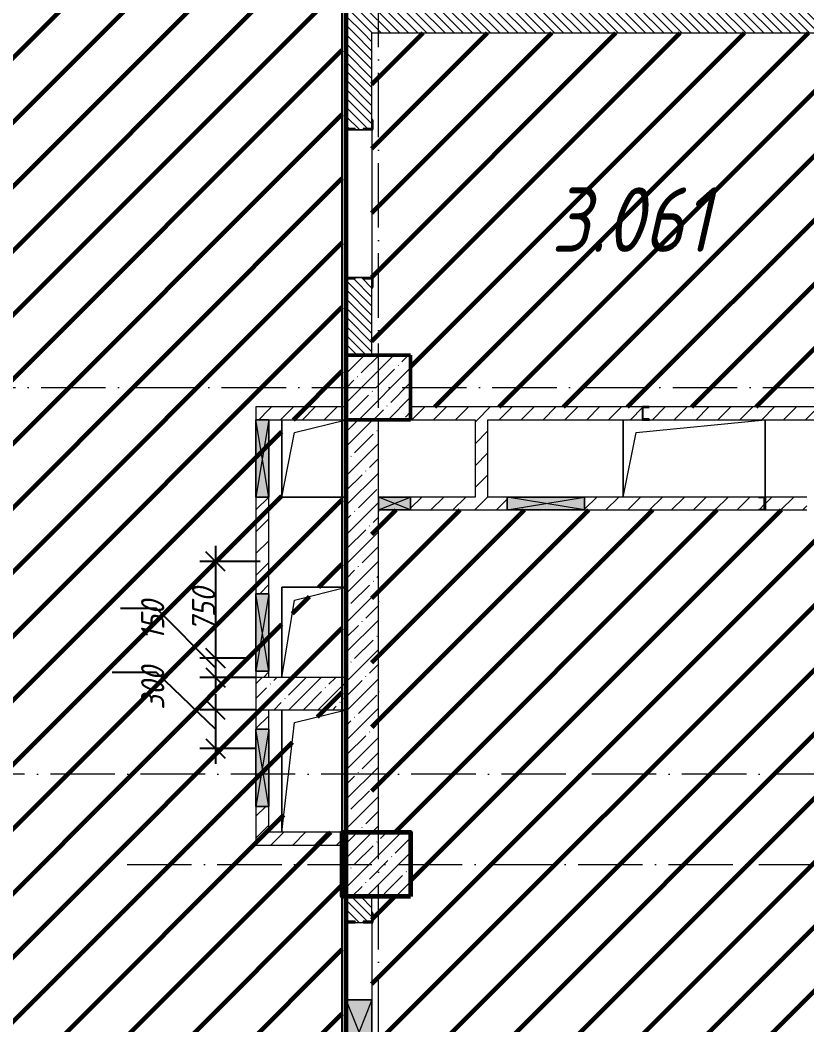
# Model space of a CAD drawing. Header units: millimetres. Extents: x -606178 to 312196, y -19338 to 632709.
# Drawn here: x -133645 to -127540, y 473330 to 481125 of the extents above; entities that cross this region are included whole.
import ezdxf

# ---------------------------------------------------------------- set-up
doc = ezdxf.new("R2010")
doc.units = ezdxf.units.MM
doc.linetypes.add('50_200_ШТРИХ_1Т_ш5_п1_п1_', pattern=[700, 500, -100, 0, -100])
for name, color, linetype, lineweight in [('6.4.1) Окр пт с инж. ПТ2.16', 3, 'Continuous', 60), ('6.4.5) Окр пт с инж. ПТ1.1', 230, 'Continuous', 60), ('A-____-____-DIMS', 7, 'Continuous', 9), ('A-DETL-GENF-OTLN', 7, 'Continuous', 9), ('A-FLOR-____-OTLN', 7, 'Continuous', 9), ('A-GENM-____-MCUT', 7, 'Continuous', 25), ('A-GENM-____-OTLN', 7, 'Continuous', 9), ('A-GENM-____-OTLN-1', 7, 'Continuous', 25), ('A-GLAZ-____-OTLN', 7, 'Continuous', 9), ('A-WALL-____-MCUT-1', 7, 'Continuous', 9), ('A-WALL-____-MCUT-3', 7, 'Continuous', 9), ('A-WALL-____-PATT-1', 7, 'Continuous', 9), ('A-WALL-FNSH-MCUT-1', 7, 'Continuous', 9), ('I-WALL-____-OTLN', 7, 'Continuous', 9), ('S-COLS-____-MCUT', 7, 'Continuous', 50), ('S-COLS-____-OTLN', 7, 'Continuous', 9), ('S-GRID-____-OTLN-1', 7, '50_200_ШТРИХ_1Т_ш5_п1_п1_', 9), ('Марки помещений', 7, 'Continuous', 9)]:
    doc.layers.add(name, color=color, linetype=linetype, lineweight=lineweight)
doc.styles.add('ISOCPEUR_I_10', font='isocpeui.ttf', dxfattribs={"width": 0.9, "height": 180})
doc.styles.add('ISOCPEUR_I_2', font='isocpeui.ttf', dxfattribs={"width": 0.85, "height": 2.3})
doc.dimstyles.new('ISO-1_8_0_9К_СРЕДНИЙ_Кладочные_3', dxfattribs={"dimscale": 304.8, "dimtxt": 179.276612, "dimasz": 0.492126, "dimexe": 0.393701, "dimexo": 0, "dimgap": 0, "dimtad": 1, "dimdec": 3, "dimrnd": 0.001, "dimdsep": 46, "dimtxsty": 'ISOCPEUR_I_10', "dimblk1": 'OBLIQUE', "dimblk2": 'OBLIQUE', "dimsah": 1, "dimcen": 0.09, "dimdle": 0.393701, "dimazin": 0, "dimtfac": 1, "dimtdec": 4, "dimtix": 1, "dimtmove": 0, "dimatfit": 3, "dimfxl": 1, "dimtvp": 1, "dimtolj": 1, "dimtzin": 0, "dimarcsym": 2})
doc.dimstyles.new('ISO-1_8_0_9К_СРЕДНИЙ_Кладочные_4', dxfattribs={"dimscale": 304.8, "dimtxt": 179.276612, "dimasz": 0.492126, "dimexe": 0.393701, "dimexo": 0, "dimgap": 0, "dimtad": 1, "dimdec": 3, "dimrnd": 0.001, "dimdsep": 46, "dimtxsty": 'ISOCPEUR_I_10', "dimblk1": 'OBLIQUE', "dimblk2": 'OBLIQUE', "dimsah": 1, "dimcen": 0.09, "dimdle": 0.393701, "dimazin": 0, "dimtfac": 1, "dimtdec": 4, "dimtix": 1, "dimtmove": 1, "dimatfit": 3, "dimfxl": 1, "dimtvp": 1, "dimtolj": 1, "dimtzin": 0, "dimarcsym": 2})
pattern_1 = [(45, (-140714.89, 451794.26), (-114.04925, 114.04925), []), (45, (-140600.84, 451794.26), (-114.04925, 114.04925), [201.612, -40.322, 3.353, -36.97])]
pattern_2 = [(135, (-140714.89, 451794.26), (-35.35534, -35.35534), [])]
pattern_3 = [(45, (-140714.89, 451794.26), (-84.8528, 84.8528), [])]

# ---------------------------------------------------------------- blocks, each defined once
blk = doc.blocks.new('BSC_Колонна _Прямоугольная - 500х500-V7-АР1_План отверстий 3 этажа в осях 1-64_А-ГГ')
at = {"layer": 'S-COLS-____-OTLN'}
h = blk.add_hatch(dxfattribs=at)
h.set_pattern_fill('FP_41', color=256, style=0, pattern_type=2)
h.set_pattern_definition([(45, (-9850, -26481.04), (-114.04925, 114.04925), []), (45, (-9735.95, -26481.04), (-114.04925, 114.04925), [201.613, -40.323, 3.353, -36.97])])
h.paths.add_polyline_path([(-250, -250), (250, -250), (250, 250), (-250, 250)], flags=0)
at = {"layer": 'S-COLS-____-MCUT'}
for p, q in [((250, 250), (-250, 250)), ((-250, 250), (-250, -250)), ((250, -250), (250, 250)), ((-250, -250), (250, -250))]:
    blk.add_line(p, q, dxfattribs=at)
blk = doc.blocks.new('154_Фахверк_СКБ_Швеллер - Тип_100_3960-28494444-АР1_План отверстий 3 этажа в осях 1-64_А-ГГ')
at = {"layer": 'A-GENM-____-MCUT'}
for p, q in [((125, 50), (175, 50)), ((125, -50), (125, 50)), ((128, 47), (128, -47)), ((175, 47), (128, 47)), ((175, 50), (175, 47)), ((175, -50), (125, -50)), ((128, -47), (175, -47)), ((175, -47), (175, -50))]:
    blk.add_line(p, q, dxfattribs=at)
blk = doc.blocks.new('154_Фахверк_СКБ_Швеллер - Тип_100_3380-28551448-АР1_План отверстий 3 этажа в осях 1-64_А-ГГ')
at = {"layer": 'A-GENM-____-MCUT'}
for p, q in [((175, 50), (125, 50)), ((125, 50), (125, -50)), ((128, 47), (175, 47)), ((128, -47), (128, 47)), ((175, 47), (175, 50)), ((125, -50), (175, -50)), ((175, -47), (128, -47)), ((175, -50), (175, -47))]:
    blk.add_line(p, q, dxfattribs=at)
blk = doc.blocks.new('154_Стойка_СКБ_Уголок - СМ-2180_200-28268025-АР1_План отверстий 3 этажа в осях 1-64_А-ГГ')
at = {"layer": 'A-GENM-____-MCUT'}
for p, q in [((125, 156), (125, 81)), ((200, 156), (125, 156)), ((200, 150), (200, 156)), ((125, 81), (131, 81)), ((131, 81), (131, 150)), ((131, 150), (200, 150)), ((131, 19), (125, 19)), ((125, 19), (125, -56)), ((131, -50), (131, 19)), ((125, -56), (200, -56)), ((200, -50), (131, -50)), ((200, -56), (200, -50))]:
    blk.add_line(p, q, dxfattribs=at)
blk = doc.blocks.new('Стойка_Влож_Полоса боковая - Полоса-V165-АР1_План отверстий 3 этажа в осях 1-64_А-ГГ')
at = {"layer": 'A-GENM-____-OTLN'}
for p, q in [((-5, 60), (0, 60)), ((-5, -60), (-5, 60)), ((0, -60), (-5, -60))]:
    blk.add_line(p, q, dxfattribs=at)
blk = doc.blocks.new('Фахверк_СКБ_Уголок - 200_3960-28268576-АР1_План отверстий 3 этажа в осях 1-64_А-ГГ')
at = {"layer": 'A-GENM-____-MCUT'}
for p, q in [((200, 156), (125, 156)), ((125, 156), (125, 81)), ((200, 150), (200, 156)), ((125, 81), (131, 81)), ((131, 81), (131, 150)), ((131, 150), (200, 150)), ((131, 19), (125, 19)), ((125, 19), (125, -56)), ((131, -50), (131, 19)), ((125, -56), (200, -56)), ((200, -50), (131, -50)), ((200, -56), (200, -50))]:
    blk.add_line(p, q, dxfattribs=at)
blk = doc.blocks.new('AR_Отверстие прямоугольное _в плите_ - AR_Отверстие прямоугольное _в плите_-30552824-АР1_План отверстий 3 этажа в осях 1-64_А-ГГ')
at = {"layer": 'A-GENM-____-OTLN'}
for p, q in [((250, 350), (-250, 350)), ((-250, 350), (-250, -349.7)), ((-150, 250), (250, 350)), ((-250, -349.7), (-150, 250))]:
    blk.add_line(p, q, dxfattribs=at)
blk = doc.blocks.new('AR_Отверстие прямоугольное _в плите_ - AR_Отверстие прямоугольное _в плите_-30552826-АР1_План отверстий 3 этажа в осях 1-64_А-ГГ')
at = {"layer": 'A-GENM-____-OTLN'}
for p, q in [((-250, 475), (-250, -475)), ((-150, 375), (250, 475)), ((-250, -475), (-150, 375))]:
    blk.add_line(p, q, dxfattribs=at)
blk = doc.blocks.new('AR_Отверстие прямоугольное _в плите_ - AR_Отверстие прямоугольное _в плите_-30552682-АР1_План отверстий 3 этажа в осях 1-64_А-ГГ')
at = {"layer": 'A-GENM-____-OTLN'}
for p, q in [((-550, 300), (-550, -300)), ((-450, 200), (550, 300)), ((550, -300), (550, 300)), ((-550, -300), (-450, 200))]:
    blk.add_line(p, q, dxfattribs=at)
blk = doc.blocks.new('AR_Отверстие прямоугольное _в плите_ - AR_Отверстие прямоугольное _в плите_-30552698-АР1_План отверстий 3 этажа в осях 1-64_А-ГГ')
at = {"layer": 'A-GENM-____-OTLN'}
for p, q in [((-250, 300), (-250, -300)), ((-150, 200), (250, 300)), ((-250, -300), (-150, 200)), ((-250, -300), (250, -300))]:
    blk.add_line(p, q, dxfattribs=at)
blk = doc.blocks.new('AR_Отверстие прямоугольное _в стене_ - AR_Отверстие прямоугольное _в стене__ОВ-36997986-АР1_План отверстий 3 этажа в осях 1-64_А-ГГ')
at = {"layer": 'A-GLAZ-____-OTLN'}
blk.add_hatch(color=256, dxfattribs=at).paths.add_polyline_path([(300, 50), (-300, 50), (-300, -50), (300, -50)], flags=0)
at = {"layer": 'A-DETL-GENF-OTLN'}
for p, q in [((-300, -50), (-300, 50)), ((-300, 50), (300, 50)), ((300, 50), (-300, -50)), ((-300, 50), (300, -50)), ((300, 50), (-300, 50)), ((-300, 50), (-300, -50)), ((300, 50), (300, -50)), ((300, -50), (300, 50)), ((300, -50), (-300, -50)), ((-300, -50), (300, -50))]:
    blk.add_line(p, q, dxfattribs=at)
blk = doc.blocks.new('AR_Отверстие прямоугольное _в стене__БезПР - AR_Отверстие прямоугольное _в стене__БезПР-36428146-АР1_План отверстий 3 этажа в осях 1-64_А-ГГ')
at = {"layer": 'A-GLAZ-____-OTLN'}
blk.add_hatch(color=256, dxfattribs=at).paths.add_polyline_path([(125, 50), (-125, 50), (-125, -50), (125, -50)], flags=0)
at = {"layer": 'A-DETL-GENF-OTLN'}
for p, q in [((-125, -50), (-125, 50)), ((-125, 50), (125, 50)), ((125, 50), (-125, -50)), ((-125, 50), (125, -50)), ((125, 50), (-125, 50)), ((-125, 50), (-125, -50)), ((125, 50), (125, -50)), ((125, -50), (125, 50)), ((125, -50), (-125, -50)), ((-125, -50), (125, -50))]:
    blk.add_line(p, q, dxfattribs=at)
blk = doc.blocks.new('AR_Отверстие прямоугольное _в стене__БезПР - AR_Отверстие прямоугольное _в стене__БезПР-36427847-АР1_План отверстий 3 этажа в осях 1-64_А-ГГ')
at = {"layer": 'A-GLAZ-____-OTLN'}
blk.add_hatch(color=256, dxfattribs=at).paths.add_polyline_path([(250, 100), (-250, 100), (-250, -100), (250, -100)], flags=0)
at = {"layer": 'A-DETL-GENF-OTLN'}
for p, q in [((-250, -100), (-250, 100)), ((-250, 100), (250, 100)), ((250, 100), (-250, -100)), ((-250, 100), (250, -100)), ((250, 100), (-250, 100)), ((-250, 100), (-250, -100)), ((250, 100), (250, -100)), ((250, -100), (250, 100)), ((250, -100), (-250, -100)), ((-250, -100), (250, -100))]:
    blk.add_line(p, q, dxfattribs=at)
at = {"layer": 'A-GLAZ-____-OTLN'}
blk.add_line((250, 100), (-250, 100), dxfattribs=at)
blk = doc.blocks.new('AR_Отверстие прямоугольное _в стене__БезПР - AR_Отверстие прямоугольное _в стене__БезПР-36899670-АР1_План отверстий 3 этажа в осях 1-64_А-ГГ')
at = {"layer": 'A-GLAZ-____-OTLN'}
blk.add_hatch(color=256, dxfattribs=at).paths.add_polyline_path([(300, 50), (-300, 50), (-300, -50), (300, -50)], flags=0)
at = {"layer": 'A-DETL-GENF-OTLN'}
for p, q in [((-300, -50), (-300, 50)), ((-300, 50), (300, 50)), ((300, 50), (-300, -50)), ((-300, 50), (300, -50)), ((300, 50), (-300, 50)), ((-300, 50), (-300, -50)), ((300, 50), (300, -50)), ((300, -50), (300, 50)), ((300, -50), (-300, -50)), ((-300, -50), (300, -50))]:
    blk.add_line(p, q, dxfattribs=at)
at = {"layer": 'A-GLAZ-____-OTLN'}
blk.add_line((300, 50), (-300, 50), dxfattribs=at)
blk = doc.blocks.new('AR_Отверстие прямоугольное _в стене_ - AR_Отверстие прямоугольное _в стене__ОВ-36996514-АР1_План отверстий 3 этажа в осях 1-64_А-ГГ')
at = {"layer": 'A-GLAZ-____-OTLN'}
blk.add_hatch(color=256, dxfattribs=at).paths.add_polyline_path([(300, -50), (300, 50), (-300, 50), (-300, -50)], flags=0)
at = {"layer": 'A-DETL-GENF-OTLN'}
for p, q in [((-300, -50), (-300, 50)), ((-300, 50), (300, 50)), ((300, 50), (-300, -50)), ((-300, 50), (300, -50)), ((300, 50), (-300, 50)), ((-300, 50), (-300, -50)), ((300, 50), (300, -50)), ((300, -50), (300, 50)), ((300, -50), (-300, -50)), ((-300, -50), (300, -50))]:
    blk.add_line(p, q, dxfattribs=at)
blk = doc.blocks.new('_Oblique')
at = {"color": 0, "linetype": 'ByBlock', "lineweight": -2}
blk.add_line((-0.5, -0.5), (0.5, 0.5), dxfattribs=at)
blk = doc.blocks.new('*D5174')
at = {"layer": 'A-____-____-DIMS', "color": 0, "lineweight": -2, "transparency": 16777216}
for p, q in [((-132129.5, 477045.3), (-132129.5, 476055.3)), ((-131782.5, 476925.3), (-132249.5, 476925.3)), ((-131864.9, 476175.3), (-132249.5, 476175.3))]:
    blk.add_line(p, q, dxfattribs=at)
at = {"layer": 'Defpoints', "color": 0, "transparency": 16777216}
for p in [(-131782.5, 476925.3), (-132129.5, 476175.3), (-131864.9, 476175.3)]:
    blk.add_point(p, dxfattribs=at)
at = {"layer": 'A-____-____-DIMS', "color": 0, "lineweight": -2, "transparency": 16777216, "xscale": 150, "yscale": 150, "zscale": 150}
for p, rotation in [((-132129.5, 476925.3), 90), ((-132129.5, 476175.3), 270)]:
    blk.add_blockref('_Oblique', p, dxfattribs=dict(at, rotation=rotation))
at = {"layer": 'A-____-____-DIMS', "color": 0, "transparency": 16777216, "insert": (-132220.7, 476550.3), "char_height": 180, "width": 409.578, "attachment_point": 5, "rotation": 90, "style": 'ISOCPEUR_I_10'}
blk.add_mtext('\\A1;750', dxfattribs=at)
blk = doc.blocks.new('*D5185')
at = {"layer": 'A-____-____-DIMS', "color": 0, "lineweight": -2, "transparency": 16777216}
for p, q in [((-132586.3, 476560.4), (-132866.8, 476560.4)), ((-132129.5, 476100.3), (-132586.3, 476560.4)), ((-132129.5, 476295.3), (-132129.5, 475905.3)), ((-131864.9, 476175.3), (-132249.5, 476175.3)), ((-131814.9, 476025.3), (-132249.5, 476025.3))]:
    blk.add_line(p, q, dxfattribs=at)
at = {"layer": 'Defpoints', "color": 0, "transparency": 16777216}
for p in [(-131864.9, 476175.3), (-132129.5, 476025.3), (-131814.9, 476025.3)]:
    blk.add_point(p, dxfattribs=at)
at = {"layer": 'A-____-____-DIMS', "color": 0, "lineweight": -2, "transparency": 16777216, "xscale": 150, "yscale": 150, "zscale": 150}
for p, rotation in [((-132129.5, 476175.3), 90), ((-132129.5, 476025.3), 270)]:
    blk.add_blockref('_Oblique', p, dxfattribs=dict(at, rotation=rotation))
at = {"layer": 'A-____-____-DIMS', "color": 0, "transparency": 16777216, "insert": (-132706.3, 476312.2), "char_height": 180, "width": 368.207, "attachment_point": 1, "rotation": 90, "line_spacing_factor": 1.149209, "style": 'ISOCPEUR_I_10'}
blk.add_mtext('\\A1;150', dxfattribs=at)
blk = doc.blocks.new('*D5186')
at = {"layer": 'A-____-____-DIMS', "color": 0, "lineweight": -2, "transparency": 16777216}
for p, q in [((-132586.3, 476064.2), (-132930.4, 476064.2)), ((-132129.5, 475625.3), (-132586.3, 476064.2)), ((-132129.5, 475895.3), (-132129.5, 475355.3)), ((-131814.9, 475775.3), (-132249.5, 475775.3)), ((-131814.9, 475475.3), (-132249.5, 475475.3))]:
    blk.add_line(p, q, dxfattribs=at)
at = {"layer": 'Defpoints', "color": 0, "transparency": 16777216}
for p in [(-131814.9, 475775.3), (-132129.5, 475475.3), (-131814.9, 475475.3)]:
    blk.add_point(p, dxfattribs=at)
at = {"layer": 'A-____-____-DIMS', "color": 0, "lineweight": -2, "transparency": 16777216, "xscale": 150, "yscale": 150, "zscale": 150}
for p, rotation in [((-132129.5, 475775.3), 90), ((-132129.5, 475475.3), 270)]:
    blk.add_blockref('_Oblique', p, dxfattribs=dict(at, rotation=rotation))
at = {"layer": 'A-____-____-DIMS', "color": 0, "transparency": 16777216, "insert": (-132706.3, 475774.6), "char_height": 180, "width": 409.578, "attachment_point": 1, "rotation": 90, "line_spacing_factor": 1.149209, "style": 'ISOCPEUR_I_10'}
blk.add_mtext('\\A1;300', dxfattribs=at)

msp = doc.modelspace()

# ---------------------------------------------------------------- hatches: boundary and pattern name
at = {"layer": '6.4.1) Окр пт с инж. ПТ2.16'}
h = msp.add_hatch(dxfattribs=at)
h.set_pattern_fill('ANSI31', color=256, scale=111)
h.paths.add_polyline_path([(-131145.212, 482125.3011), (-135114.891, 482125.3011), (-135114.891, 482000.3011), (-135108.891, 482000.3011), (-135108.891, 481931.3011), (-135108.891, 481925.3011), (-135108.891, 481850.3011), (-135110.1394, 477600.3011), (-135108.891, 477600.3011), (-135108.891, 477525.3011), (-135108.891, 477519.3011), (-135108.891, 477450.3011), (-135109.2654, 476450.3011), (-135108.891, 476450.3011), (-135108.891, 476381.3011), (-135108.891, 476375.3011), (-135108.891, 476300.3011), (-135109.859, 473900.3011), (-135108.891, 473900.3011), (-135108.891, 473825.3011), (-135108.891, 473819.3011), (-135108.891, 473750.3011), (-135109.3778, 472750.3011), (-135108.891, 472750.3011), (-135108.891, 472681.3011), (-135108.891, 472675.3011), (-135108.891, 472600.3011), (-135109.8574, 470800.3011), (-135108.891, 470800.3011), (-135108.891, 470725.3011), (-135108.891, 470719.3011), (-135108.891, 470650.3011), (-135109.3788, 469900.3011), (-135108.891, 469900.3011), (-135108.891, 469831.3011), (-135108.891, 469825.3011), (-135108.891, 469750.3011), (-135109.4315, 469000.3011), (-135108.891, 469000.3011), (-135108.891, 468925.3011), (-135109.451, 468225.3011), (-135108.891, 468225.3011), (-135108.891, 468150.3011), (-135108.9349, 468100.3011), (-135108.891, 468100.3011), (-135108.891, 468025.3011), (-135109.4507, 467400.3011), (-135108.891, 467400.3011), (-135108.891, 467331.3011), (-135108.891, 467325.3011), (-135108.891, 467250.3011), (-135110.6631, 465500.3011), (-135108.891, 465500.3011), (-135108.891, 465425.3011), (-135111.3788, 463725.3011), (-135108.891, 463725.3011), (-135108.891, 463650.3011), (-135109.2781, 463500.3011), (-135108.891, 463500.3011), (-135108.891, 463425.3011), (-135110.891, 462725.3011), (-135108.891, 462725.3011), (-135108.891, 462650.3011), (-135109.1174, 462600.3011), (-135108.891, 462600.3011), (-135108.891, 462525.3011), (-135114.391, 461425.3011), (-131145.212, 461425.3011), (-131145.212, 469025.3011), (-131714.891, 469025.3011), (-131714.891, 469279.3011), (-131714.891, 469325.3011), (-131714.891, 470025.3011), (-131714.891, 470071.3011), (-131714.891, 470410.3011), (-131714.891, 470560.3011), (-131714.891, 470975.3011), (-131714.891, 472075.3011), (-131714.891, 472125.3011), (-131714.891, 472225.3011), (-131145.212, 472225.3011), (-131145.212, 474825.3011), (-131614.891, 474825.3011), (-131514.891, 475675.3011), (-131145.212, 475767.7209), (-131145.212, 476717.4668), (-131514.891, 476625.0471), (-131614.891, 476025.0471), (-131614.891, 476725.0471), (-131145.212, 476725.0471), (-131145.212, 477425.3011), (-131614.891, 477425.3011), (-131614.891, 478025.3011), (-131145.212, 478025.3011)])
h.paths.add_polyline_path([(-131114.891, 463425.3011), (-135114.891, 463425.3011), (-135114.891, 467943.3075), (-131114.891, 467943.3075)])
h = msp.add_hatch(dxfattribs=at)
h.set_pattern_fill('ANSI31', color=256, scale=111)
h.paths.add_polyline_path([(-126364.891, 480275.3011), (-126364.891, 480321.3011), (-126364.891, 481025.3011), (-130914.891, 481025.3011), (-130914.891, 480350.3011), (-130908.891, 480350.3011), (-130908.891, 480275.3011), (-130914.891, 480275.3011), (-130914.891, 479125.3011), (-130908.891, 479125.3011), (-130908.891, 479050.3011), (-130914.891, 479050.3011), (-130914.891, 478525.3011), (-130614.891, 478525.3011), (-130614.891, 478125.3011), (-128814.891, 478125.3011), (-128764.891, 478125.3011), (-126964.891, 478125.3011), (-126964.891, 478525.3011), (-126364.891, 478525.3011), (-126364.891, 479079.3011), (-126364.891, 479125.3011)])
at = {"layer": '6.4.5) Окр пт с инж. ПТ1.1'}
h = msp.add_hatch(dxfattribs=at)
h.set_pattern_fill('ANSI31', color=256, scale=111)
h.paths.add_polyline_path([(-125664.891, 477325.3011), (-130914.891, 477325.3011), (-130914.891, 474825.3011), (-130614.891, 474825.3011), (-130614.891, 474325.3011), (-130914.891, 474325.3011), (-130914.891, 469525.3011), (-130584.5699, 469525.3011), (-130584.5699, 469025.3011), (-130914.891, 469025.3011), (-130914.891, 466225.3011), (-130584.5699, 466225.3011), (-130584.5699, 465725.3011), (-130914.891, 465725.3011), (-130914.891, 463675.3011), (-125664.891, 463675.3011)])
h.paths.add_polyline_path([(-126964.891, 474325.3011), (-126964.891, 474825.3011), (-126264.891, 474825.3011), (-126264.891, 474325.3011)], flags=16)
h.paths.add_polyline_path([(-126964.891, 469525.3011), (-126264.891, 469525.3011), (-126264.891, 469025.3011), (-126964.891, 469025.3011)], flags=16)
h.paths.add_polyline_path([(-126964.891, 466225.3011), (-126264.891, 466225.3011), (-126264.891, 465725.3011), (-126964.891, 465725.3011)], flags=16)
h.paths.add_polyline_path([(-123514.891, 478125.3011), (-125664.891, 478125.3011), (-125664.891, 463675.3011), (-123514.891, 463675.3011)])
h.paths.add_polyline_path([(-117414.891, 474325.3011), (-117864.891, 474325.3011), (-117864.891, 474825.3011), (-117414.891, 474825.3011), (-117414.891, 478025.3011), (-123514.891, 478025.3011), (-123514.891, 468626.4371), (-117414.891, 468626.4371), (-117414.891, 469025.3011), (-117864.891, 469025.3011), (-117864.891, 469525.3011), (-117414.891, 469525.3011)])
h.paths.add_polyline_path([(-117864.891, 478525.3011), (-122514.891, 478525.3011), (-122514.891, 478025.3011), (-117864.891, 478025.3011)])
h.paths.add_polyline_path([(-122514.891, 481025.3011), (-126264.891, 481025.3011), (-126264.891, 478125.3011), (-122514.891, 478125.3011), (-122514.891, 478525.3011)])
h.paths.add_polyline_path([(-117414.891, 484275.3011), (-122514.891, 484275.3011), (-122514.891, 478525.3011), (-117864.891, 478525.3011), (-117414.891, 478525.3011)])
at = {"layer": 'A-WALL-____-PATT-1'}
h = msp.add_hatch(dxfattribs=at)
h.set_pattern_fill('FP_6', color=256, style=0, pattern_type=2)
h.set_pattern_definition(pattern_2)
h.paths.add_polyline_path([(-122514.891, 481025.3011), (-122514.891, 481225.3011), (-131114.891, 481225.3011), (-131114.891, 481025.3011), (-123053.925, 481025.3011)], flags=0)
h = msp.add_hatch(dxfattribs=at)
h.set_pattern_fill('FP_6', color=256, style=0, pattern_type=2)
h.set_pattern_definition(pattern_2)
h.paths.add_polyline_path([(-131114.891, 478525.3011), (-130914.891, 478525.3011), (-130914.891, 479119.3011), (-130983.891, 479119.3011), (-130983.891, 479125.3011), (-131045.891, 479125.3011), (-131045.891, 479119.3011), (-131114.891, 479119.3011), (-131114.891, 479050.3011)], flags=0)
h.paths.add_polyline_path([(-130983.891, 480275.3011), (-130983.891, 480281.3011), (-130914.891, 480281.3011), (-130914.891, 481025.3011), (-131114.891, 481025.3011), (-131114.891, 480281.3011), (-131045.891, 480281.3011), (-131045.891, 480275.3011)], flags=0)
h = msp.add_hatch(dxfattribs=at)
h.set_pattern_fill('FP_4', color=256, style=0, pattern_type=2)
h.set_pattern_definition(pattern_3)
h.paths.add_polyline_path([(-131814.891, 476025.3011), (-131714.891, 476025.3011), (-131714.891, 476075.3011), (-131814.891, 476075.3011)], flags=0)
h.paths.add_polyline_path([(-131714.891, 476675.3011), (-131714.891, 477425.3011), (-131814.891, 477425.3011), (-131814.891, 476675.3011), (-131782.391, 476675.3011)], flags=0)
h.paths.add_polyline_path([(-131814.891, 478025.3011), (-131714.891, 478025.3011), (-131714.891, 478125.3011), (-131814.891, 478125.3011)], flags=0)
h = msp.add_hatch(dxfattribs=at)
h.set_pattern_fill('FP_4', color=256, style=0, pattern_type=2)
h.set_pattern_definition(pattern_3)
h.paths.add_polyline_path([(-131114.891, 478025.3011), (-131114.891, 478125.3011), (-131714.891, 478125.3011), (-131714.891, 478025.3011)], flags=0)
h = msp.add_hatch(dxfattribs=at)
h.set_pattern_fill('FP_4', color=256, style=0, pattern_type=2)
h.set_pattern_definition(pattern_3)
h.paths.add_polyline_path([(-126964.891, 478025.3011), (-126964.891, 478125.3011), (-128764.891, 478125.3011), (-128764.891, 478122.3011), (-128811.891, 478122.3011), (-128811.891, 478028.3011), (-128764.891, 478028.3011), (-128764.891, 478025.3011)], flags=0)
h.paths.add_polyline_path([(-130014.891, 478025.3011), (-128814.891, 478025.3011), (-128814.891, 478125.3011), (-130614.891, 478125.3011), (-130614.891, 478025.3011), (-130114.891, 478025.3011)], flags=0)
h = msp.add_hatch(dxfattribs=at)
h.set_pattern_fill('FP_38', color=256, style=0, pattern_type=2)
h.set_pattern_definition(pattern_1)
h.paths.add_polyline_path([(-131114.891, 474825.3011), (-130864.891, 474825.3011), (-130864.891, 478025.3011), (-131114.891, 478025.3011), (-131114.891, 475775.3011)], flags=0)
h = msp.add_hatch(dxfattribs=at)
h.set_pattern_fill('FP_4', color=256, style=0, pattern_type=2)
h.set_pattern_definition(pattern_3)
h.paths.add_polyline_path([(-130014.891, 477425.3011), (-130014.891, 478025.3011), (-130114.891, 478025.3011), (-130114.891, 477425.3011)], flags=0)
h = msp.add_hatch(dxfattribs=at)
h.set_pattern_fill('FP_4', color=256, style=0, pattern_type=2)
h.set_pattern_definition(pattern_3)
h.paths.add_polyline_path([(-125864.891, 477325.3011), (-125864.891, 477425.3011), (-126389.891, 477425.3011), (-126389.891, 477325.3011)], flags=0)
h.paths.add_polyline_path([(-127864.891, 477325.3011), (-127539.891, 477325.3011), (-127539.891, 477425.3011), (-127864.891, 477425.3011), (-127864.891, 477328.3011)], flags=0)
h.paths.add_polyline_path([(-127914.891, 477325.3011), (-127914.891, 477328.3011), (-127867.891, 477328.3011), (-127867.891, 477422.3011), (-127914.891, 477422.3011), (-127914.891, 477425.3011), (-129264.891, 477425.3011), (-129264.891, 477325.3011)], flags=0)
h.paths.add_polyline_path([(-130614.891, 477325.3011), (-129864.891, 477325.3011), (-129864.891, 477425.3011), (-130614.891, 477425.3011), (-130614.891, 477354.7129)], flags=0)
h = msp.add_hatch(dxfattribs=at)
h.set_pattern_fill('FP_38', color=256, style=0, pattern_type=2)
h.set_pattern_definition(pattern_1)
h.paths.add_polyline_path([(-131114.891, 475775.3011), (-131114.891, 476025.3011), (-131814.891, 476025.3011), (-131814.891, 475775.3011)], flags=0)
h = msp.add_hatch(dxfattribs=at)
h.set_pattern_fill('FP_4', color=256, style=0, pattern_type=2)
h.set_pattern_definition(pattern_3)
h.paths.add_polyline_path([(-131814.891, 474825.3011), (-131714.891, 474825.3011), (-131714.891, 475025.3011), (-131814.891, 475025.3011)], flags=0)
h.paths.add_polyline_path([(-131814.891, 475625.3011), (-131714.891, 475625.3011), (-131714.891, 475775.3011), (-131814.891, 475775.3011)], flags=0)
h = msp.add_hatch(dxfattribs=at)
h.set_pattern_fill('FP_4', color=256, style=0, pattern_type=2)
h.set_pattern_definition(pattern_3)
h.paths.add_polyline_path([(-131114.891, 474725.3011), (-131114.891, 474825.3011), (-131814.891, 474825.3011), (-131814.891, 474725.3011)], flags=0)
h = msp.add_hatch(dxfattribs=at)
h.set_pattern_fill('FP_6', color=256, style=0, pattern_type=2)
h.set_pattern_definition(pattern_2)
h.paths.add_polyline_path([(-130914.891, 469525.3011), (-130914.891, 470175.3011), (-131114.891, 470175.3011), (-131114.891, 469525.3011)], flags=0)
h.paths.add_polyline_path([(-130970.0634, 470325.3011), (-130914.891, 470325.3011), (-130914.891, 470625.3011), (-131114.891, 470625.3011), (-131114.891, 470325.3011)], flags=0)
h.paths.add_polyline_path([(-130914.891, 470875.3011), (-130914.891, 472419.3011), (-130983.891, 472419.3011), (-130983.891, 472425.3011), (-131045.891, 472425.3011), (-131045.891, 472419.3011), (-131114.891, 472419.3011), (-131114.891, 470875.3011), (-131007.9944, 470875.3011)], flags=0)
h.paths.add_polyline_path([(-131045.891, 474125.3011), (-130983.891, 474125.3011), (-130983.891, 474131.3011), (-130914.891, 474131.3011), (-130914.891, 474325.3011), (-131114.891, 474325.3011), (-131114.891, 474131.3011), (-131045.891, 474131.3011)], flags=0)
at = {"layer": 'S-COLS-____-OTLN'}
h = msp.add_hatch(dxfattribs=at)
h.set_pattern_fill('FP_38', color=256, style=0, pattern_type=2)
h.set_pattern_definition(pattern_1)
h.paths.add_polyline_path([(-131114.891, 474325.3011), (-130614.891, 474325.3011), (-130614.891, 474825.3011), (-131114.891, 474825.3011)], flags=0)

# ---------------------------------------------------------------- linework, layer by layer
msp.add_lwpolyline([(-135114.891, 461325.3011), (-131145.212, 461325.3011), (-131145.212, 493175.3011), (-135114.891, 493175.3011)], close=True)
at = {"layer": '6.4.1) Окр пт с инж. ПТ2.16'}
for points in [[(-135114.891, 461425.3011), (-131114.891, 461425.3011), (-131114.891, 482125.3011), (-135114.891, 482125.3011)], [(-130614.891, 474325.3011), (-131145.212, 474325.3011), (-131145.212, 474825.3011), (-130614.891, 474825.3011)]]:
    msp.add_lwpolyline(points, close=True, dxfattribs=at)
at = {"layer": 'A-FLOR-____-OTLN'}
for p, q in [((-131614.891, 477425.3011), (-131614.891, 478025.3011)), ((-128964.891, 477425.3011), (-128964.891, 478025.3011)), ((-127864.891, 478025.3011), (-127864.891, 477425.3011)), ((-131114.891, 477425.3011), (-131614.891, 477425.3011)), ((-131614.891, 476725.0471), (-131114.891, 476725.0471)), ((-131614.891, 476025.3011), (-131614.891, 476725.0471)), ((-131614.891, 474825.3011), (-131614.891, 475775.3011))]:
    msp.add_line(p, q, dxfattribs=at)
at = {"layer": 'A-WALL-____-MCUT-1'}
for p, q in [((-131114.891, 478025.3011), (-131114.891, 476025.3011)), ((-130864.891, 477425.3011), (-130864.891, 478025.3011)), ((-130864.891, 474825.3011), (-130864.891, 477325.3011)), ((-131114.891, 476025.3011), (-131814.891, 476025.3011)), ((-131814.891, 476025.3011), (-131814.891, 475775.3011)), ((-131814.891, 475775.3011), (-131114.891, 475775.3011)), ((-131114.891, 475775.3011), (-131114.891, 474825.3011)), ((-131114.891, 474825.3011), (-130864.891, 474825.3011))]:
    msp.add_line(p, q, dxfattribs=at)
at = {"layer": 'A-WALL-____-MCUT-3'}
for p, q in [((-131114.891, 481225.3011), (-131114.891, 480350.3011)), ((-130914.891, 481025.3011), (-122514.891, 481025.3011)), ((-130914.891, 480350.3011), (-130914.891, 481025.3011)), ((-131045.891, 480275.3011), (-130983.891, 480275.3011)), ((-130983.891, 479125.3011), (-131045.891, 479125.3011)), ((-131114.891, 479050.3011), (-131114.891, 478525.3011)), ((-130914.891, 478525.3011), (-130914.891, 479050.3011)), ((-131114.891, 474325.3011), (-131114.891, 474200.3011)), ((-130914.891, 474325.3011), (-131114.891, 474325.3011)), ((-130914.891, 474200.3011), (-130914.891, 474325.3011)), ((-131045.891, 474125.3011), (-130983.891, 474125.3011))]:
    msp.add_line(p, q, dxfattribs=at)
at = {"layer": 'A-WALL-FNSH-MCUT-1'}
for p, q in [((-131814.891, 478125.3011), (-131814.891, 478025.3011)), ((-131114.891, 478125.3011), (-131814.891, 478125.3011)), ((-128814.891, 478125.3011), (-130614.891, 478125.3011)), ((-126964.891, 478125.3011), (-128764.891, 478125.3011)), ((-131714.891, 478025.3011), (-131114.891, 478025.3011)), ((-130614.891, 478025.3011), (-130114.891, 478025.3011)), ((-130114.891, 478025.3011), (-130114.891, 477425.3011)), ((-130014.891, 478025.3011), (-128814.891, 478025.3011)), ((-130014.891, 477425.3011), (-130014.891, 478025.3011)), ((-128764.891, 478025.3011), (-126964.891, 478025.3011)), ((-131814.891, 477425.3011), (-131814.891, 476675.3011)), ((-131714.891, 476675.3011), (-131714.891, 477425.3011)), ((-130114.891, 477425.3011), (-130614.891, 477425.3011)), ((-129864.891, 477425.3011), (-130014.891, 477425.3011)), ((-127914.891, 477425.3011), (-129264.891, 477425.3011)), ((-127539.891, 477425.3011), (-127864.891, 477425.3011)), ((-130614.891, 477325.3011), (-129864.891, 477325.3011)), ((-129264.891, 477325.3011), (-127914.891, 477325.3011)), ((-127864.891, 477325.3011), (-127539.891, 477325.3011)), ((-131814.891, 476075.3011), (-131814.891, 476025.3011)), ((-131714.891, 476025.3011), (-131714.891, 476075.3011)), ((-131814.891, 475775.3011), (-131814.891, 475625.3011)), ((-131714.891, 475625.3011), (-131714.891, 475775.3011)), ((-131814.891, 475025.3011), (-131814.891, 474725.3011)), ((-131714.891, 474825.3011), (-131714.891, 475025.3011)), ((-131114.891, 474825.3011), (-131714.891, 474825.3011)), ((-131114.891, 474725.3011), (-131114.891, 474825.3011)), ((-131814.891, 474725.3011), (-131114.891, 474725.3011))]:
    msp.add_line(p, q, dxfattribs=at)
at = {"layer": 'I-WALL-____-OTLN'}
for p, q in [((-131114.891, 479125.3011), (-131114.891, 480275.3011)), ((-130914.891, 480275.3011), (-130914.891, 479125.3011)), ((-131114.891, 473525.3011), (-131114.891, 474125.3011)), ((-130914.891, 474125.3011), (-130914.891, 473525.3011))]:
    msp.add_line(p, q, dxfattribs=at)
at = {"layer": 'S-COLS-____-MCUT'}
for p, q in [((-130614.891, 474825.3011), (-131114.891, 474825.3011)), ((-131114.891, 474825.3011), (-131114.891, 474325.3011)), ((-130614.891, 474325.3011), (-130614.891, 474825.3011)), ((-131114.891, 474325.3011), (-130614.891, 474325.3011))]:
    msp.add_line(p, q, dxfattribs=at)
at = {"layer": 'S-GRID-____-OTLN-1'}
for p, q in [((-130864.891, 447311.6528), (-130864.891, 501675.2188)), ((-145383.6612, 478275.3011), (-114007.1518, 478275.3011)), ((-114007.1518, 475275.3011), (-145383.6612, 475275.3011)), ((-132814.891, 474575.3011), (-114007.1518, 474575.3011))]:
    msp.add_line(p, q, dxfattribs=at)

# ---------------------------------------------------------------- block references
at = {"layer": 'A-GENM-____-OTLN'}
for p, rotation in [((-131014.891, 480275.3011), 89.99999999999991), ((-131014.891, 479125.3011), 269.9999999999999)]:
    msp.add_blockref('Стойка_Влож_Полоса боковая - Полоса-V165-АР1_План отверстий 3 этажа в осях 1-64_А-ГГ', p, dxfattribs=dict(at, rotation=rotation))
for name, p in [('AR_Отверстие прямоугольное _в плите_ - AR_Отверстие прямоугольное _в плите_-30552698-АР1_План отверстий 3 этажа в осях 1-64_А-ГГ', (-131364.891, 477725.3011)), ('AR_Отверстие прямоугольное _в плите_ - AR_Отверстие прямоугольное _в плите_-30552682-АР1_План отверстий 3 этажа в осях 1-64_А-ГГ', (-128414.891, 477725.3011)), ('AR_Отверстие прямоугольное _в плите_ - AR_Отверстие прямоугольное _в плите_-30552824-АР1_План отверстий 3 этажа в осях 1-64_А-ГГ', (-131364.891, 476375.0471)), ('AR_Отверстие прямоугольное _в плите_ - AR_Отверстие прямоугольное _в плите_-30552826-АР1_План отверстий 3 этажа в осях 1-64_А-ГГ', (-131364.891, 475300.3011))]:
    msp.add_blockref(name, p, dxfattribs=at)
at = {"layer": 'A-GENM-____-OTLN-1'}
for name, p, rotation in [('154_Стойка_СКБ_Уголок - СМ-2180_200-28268025-АР1_План отверстий 3 этажа в осях 1-64_А-ГГ', (-130964.891, 480150.3011), 89.99999999999991), ('154_Стойка_СКБ_Уголок - СМ-2180_200-28268025-АР1_План отверстий 3 этажа в осях 1-64_А-ГГ', (-131064.891, 479250.3011), 269.9999999999999), ('154_Фахверк_СКБ_Швеллер - Тип_100_3960-28494444-АР1_План отверстий 3 этажа в осях 1-64_А-ГГ', (-127739.891, 477375.3011), 180), ('Фахверк_СКБ_Уголок - 200_3960-28268576-АР1_План отверстий 3 этажа в осях 1-64_А-ГГ', (-130964.891, 474000.3011), 89.99999999999991)]:
    msp.add_blockref(name, p, dxfattribs=dict(at, rotation=rotation))
msp.add_blockref('154_Фахверк_СКБ_Швеллер - Тип_100_3380-28551448-АР1_План отверстий 3 этажа в осях 1-64_А-ГГ', (-128939.891, 478075.3011), dxfattribs=at)
at = {"layer": 'A-GLAZ-____-OTLN'}
for name, p, rotation in [('AR_Отверстие прямоугольное _в стене__БезПР - AR_Отверстие прямоугольное _в стене__БезПР-36899670-АР1_План отверстий 3 этажа в осях 1-64_А-ГГ', (-131764.891, 477725.3011), 269.9999999999999), ('AR_Отверстие прямоугольное _в стене__БезПР - AR_Отверстие прямоугольное _в стене__БезПР-36428146-АР1_План отверстий 3 этажа в осях 1-64_А-ГГ', (-130739.891, 477375.3011), 180), ('AR_Отверстие прямоугольное _в стене_ - AR_Отверстие прямоугольное _в стене__ОВ-36997986-АР1_План отверстий 3 этажа в осях 1-64_А-ГГ', (-129564.891, 477375.3011), 180), ('AR_Отверстие прямоугольное _в стене__БезПР - AR_Отверстие прямоугольное _в стене__БезПР-36899670-АР1_План отверстий 3 этажа в осях 1-64_А-ГГ', (-131764.891, 476375.3011), 269.9999999999999), ('AR_Отверстие прямоугольное _в стене_ - AR_Отверстие прямоугольное _в стене__ОВ-36996514-АР1_План отверстий 3 этажа в осях 1-64_А-ГГ', (-131764.891, 475325.3011), 269.9999999999999), ('AR_Отверстие прямоугольное _в стене__БезПР - AR_Отверстие прямоугольное _в стене__БезПР-36427847-АР1_План отверстий 3 этажа в осях 1-64_А-ГГ', (-131014.891, 473275.3011), 269.9999999999999)]:
    msp.add_blockref(name, p, dxfattribs=dict(at, rotation=rotation))
at = {"layer": 'S-COLS-____-OTLN'}
msp.add_blockref('BSC_Колонна _Прямоугольная - 500х500-V7-АР1_План отверстий 3 этажа в осях 1-64_А-ГГ', (-130864.891, 478275.3011), dxfattribs=at)

# ---------------------------------------------------------------- texts
at = {"layer": 'Марки помещений', "insert": (-129524.073, 479827.2423), "char_height": 500, "width": 737.5525, "attachment_point": 1, "style": 'ISOCPEUR_I_2'}
msp.add_mtext('3.061', dxfattribs=at)

# ---------------------------------------------------------------- dimensions: what is measured, and where the dimension line sits
at = {"layer": 'A-____-____-DIMS'}
dim = msp.add_linear_dim(base=(-132129.4963, 476175.3011), p1=(-131782.4783, 476925.3011), p2=(-131864.891, 476175.3011), angle=90, dimstyle='ISO-1_8_0_9К_СРЕДНИЙ_Кладочные_3', override={"dimpost": '<>', "dimfxl": 754.514314}, dxfattribs=at)
dim.commit()
dim.dimension.update_dxf_attribs({"geometry": '*D5174', "text_midpoint": (-132220.6554, 476550.3011)})
for base, p1, p2, override, picture, middle in [((-132129.4963, 476025.3011), (-131864.891, 476175.3011), (-131814.891, 476025.3011), {"dimpost": '<>', "dimfxl": 158.113883}, '*D5185', (-132586.278, 476560.3962)), ((-132129.4963, 475475.3011), (-131814.891, 475775.3011), (-131814.891, 475475.3011), {"dimpost": '<>', "dimfxl": 300}, '*D5186', (-132586.278, 476064.1779))]:
    dim = msp.add_linear_dim(base=base, p1=p1, p2=p2, angle=90, dimstyle='ISO-1_8_0_9К_СРЕДНИЙ_Кладочные_4', override=override, dxfattribs=at)
    dim.commit()
    dim.dimension.update_dxf_attribs({"geometry": picture, "text_midpoint": middle, "dimtype": 160, "text_rotation": 90})

doc.saveas('drawing.dxf')
